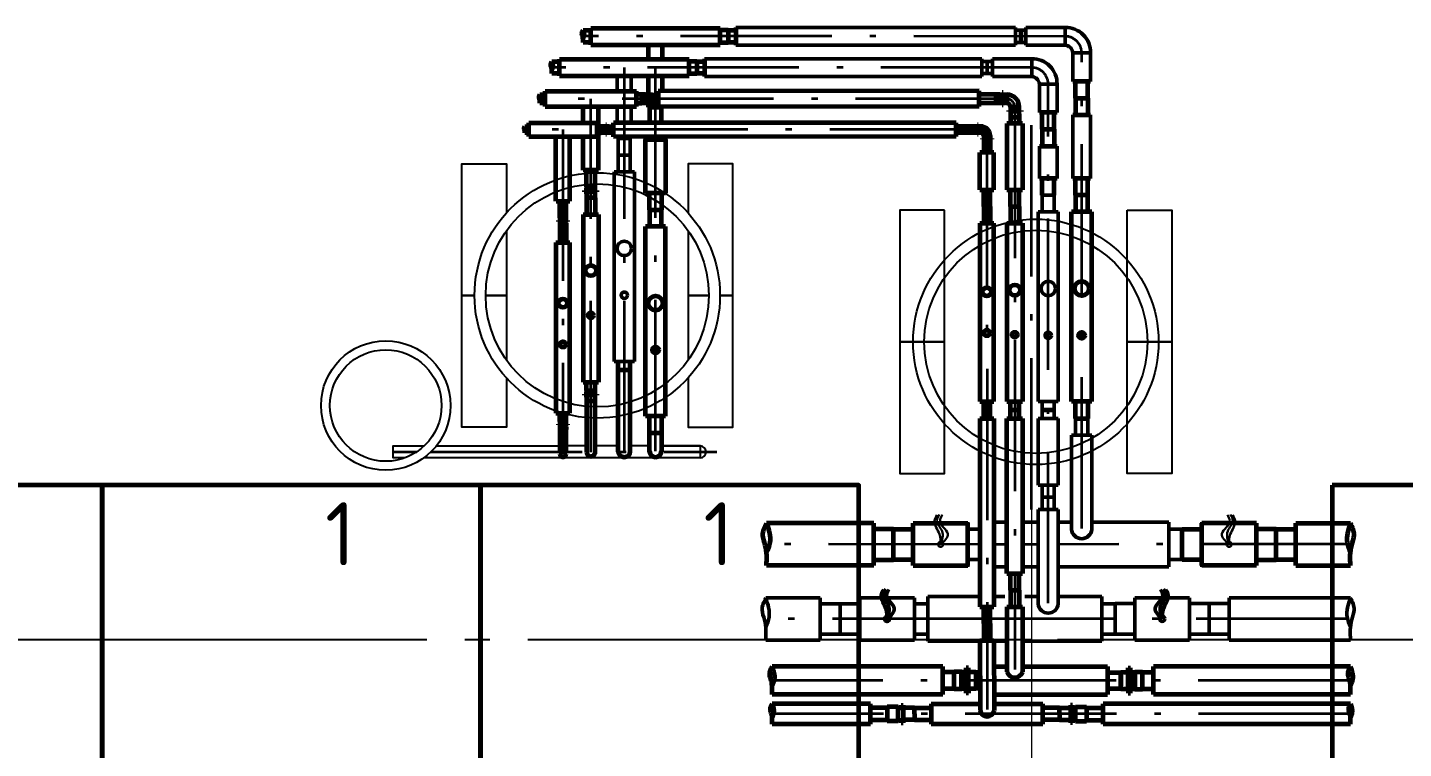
# Model space of a CAD drawing. Header units: metres. Extents: x 1563 to 4966, y -517 to 1463.
# Drawn here: x 2657 to 2711.5, y -139 to -110.4 of the extents above; entities that cross this region are included whole.
import ezdxf

# ---------------------------------------------------------------- set-up
doc = ezdxf.new("R2010")
doc.units = ezdxf.units.M
doc.linetypes.add('ACAD_ISO10W100', pattern=[18.5, 12, -3, 0.5, -3])
doc.linetypes.add('DASHDOT_axis', pattern=[24, 20, -1.5, 1, -1.5])
doc.layers.add('Основной', color=1, linetype='Continuous', lineweight=60)
doc.styles.add('GOST', font='GOST.shx', dxfattribs={"oblique": 15})
doc.styles.get("Standard").update_dxf_attribs({"font": 'GOST Common.ttf'})
doc.dimstyles.new('М 1 к 200', dxfattribs={"dimtxt": 3.5, "dimasz": 3, "dimexe": 1.25, "dimexo": 0, "dimgap": 1, "dimtad": 1, "dimdec": 0, "dimlfac": 200, "dimzin": 0, "dimdsep": 46, "dimtxsty": 'GOST', "dimblk": 'OBLIQUE', "dimcen": 5, "dimclrd": 256, "dimclre": 256, "dimclrt": 256, "dimazin": 2, "dimtfac": 1, "dimtdec": 0, "dimtmove": 0, "dimatfit": 3, "dimldrblk": 'NONE', "dimfxl": 1.25, "dimtolj": 1, "dimtzin": 0, "dimlwd": 20, "dimlwe": 20, "dimarcsym": 2})

# ---------------------------------------------------------------- blocks, each defined once
blk = doc.blocks.new('*U190')
at = {"layer": 'Основной'}
blk.add_lwpolyline([(-7.4, 0), (17.2, 0), (17.2, 30), (-7.4, 30)], close=True, dxfattribs=at)
at = {"flags": 1}
for tag, p in [('ПОЗИЦИЯ', (25.33, 28.45)), ('НАИМЕНОВАНИЕ', (25.38, 24.91)), ('ОБОЗНАЧЕНИЕ', (25.38, 21.03)), ('МАСССА_ЕД.,КГ.', (25.59, 17.11)), ('ПРИМЕЧАНИЕ', (25.77, 13.13))]:
    blk.add_attdef(tag, p, '', height=2.5, dxfattribs=at)
blk = doc.blocks.new('_Oblique')
at = {"color": 0, "linetype": 'ByBlock', "lineweight": -2}
blk.add_line((-0.5, -0.5), (0.5, 0.5), dxfattribs=at)
blk = doc.blocks.new('*D269')
at = {"lineweight": 20, "transparency": 16777216}
for p, q in [((2696.795, -129.492), (2696.795, -178.904)), ((2777.919, -129.661), (2777.919, -178.904)), ((2777.919, -177.654), (2696.795, -177.654))]:
    blk.add_line(p, q, dxfattribs=at)
at = {"layer": 'Defpoints', "color": 0, "lineweight": 50, "transparency": 16777216}
for p in [(2696.795, -129.492), (2777.919, -129.661), (2696.795, -177.654)]:
    blk.add_point(p, dxfattribs=at)
at = {"lineweight": 20, "transparency": 16777216, "xscale": 3, "yscale": 3, "zscale": 3, "rotation": 180}
blk.add_blockref('_Oblique', (2696.795, -177.654), dxfattribs=at)
at = {"lineweight": 20, "transparency": 16777216, "xscale": 3, "yscale": 3, "zscale": 3}
blk.add_blockref('_Oblique', (2777.919, -177.654), dxfattribs=at)
at = {"lineweight": 50, "transparency": 16777216, "insert": (2737.357, -175.404), "char_height": 2.5, "attachment_point": 5, "bg_fill": 3, "box_fill_scale": 1.1, "bg_fill_color": 256, "bg_fill_true_color": 13158600, "bg_fill_transparency": 0}
blk.add_mtext('\\A1;18600', dxfattribs=at)
blk = doc.blocks.new('_None')
blk = doc.blocks.new('*D270')
at = {"lineweight": 20, "transparency": 16777216}
for p, q in [((2696.795, -129.492), (2696.795, -178.904)), ((2627.322, -134.661), (2627.322, -178.904)), ((2696.795, -177.654), (2627.322, -177.654))]:
    blk.add_line(p, q, dxfattribs=at)
at = {"layer": 'Defpoints', "color": 0, "lineweight": 50, "transparency": 16777216}
for p in [(2696.795, -129.492), (2627.322, -134.661), (2627.322, -177.654)]:
    blk.add_point(p, dxfattribs=at)
at = {"lineweight": 20, "transparency": 16777216, "xscale": 3, "yscale": 3, "zscale": 3, "rotation": 180}
blk.add_blockref('_Oblique', (2627.322, -177.654), dxfattribs=at)
at = {"lineweight": 20, "transparency": 16777216, "xscale": 3, "yscale": 3, "zscale": 3}
blk.add_blockref('_Oblique', (2696.795, -177.654), dxfattribs=at)
at = {"lineweight": 50, "transparency": 16777216, "insert": (2662.058, -175.404), "char_height": 2.5, "attachment_point": 5, "bg_fill": 3, "box_fill_scale": 1.1, "bg_fill_color": 256, "bg_fill_true_color": 13158600, "bg_fill_transparency": 0}
blk.add_mtext('\\A1;13900', dxfattribs=at)

msp = doc.modelspace()

# ---------------------------------------------------------------- linework, layer by layer
at = {"color": 3, "linetype": 'ACAD_ISO10W100', "lineweight": 35, "ltscale": 0.5}
for p, q in [((2698.1278, -110.7239), (2678.9948, -110.7194)), ((2698.7841, -130.2458), (2698.7841, -111.3797)), ((2696.824, -111.9627), (2677.7561, -111.9575)), ((2697.4577, -133.2006), (2697.4577, -112.6185)), ((2695.0273, -114.6604), (2695.0346, -137.4145)), ((2671.4784, -127.2056), (2672.4175, -127.2056)), ((2672.978, -127.2056), (2684.3181, -127.2056)), ((2694.7488, -130.8725), (2686.4097, -130.8586)), ((2695.7332, -130.8725), (2695.3018, -130.8725)), ((2697.0596, -130.8725), (2696.5295, -130.8725)), ((2709.5026, -130.8569), (2697.8558, -130.8725)), ((2694.8993, -133.8274), (2686.3757, -133.8273)), ((2709.324, -133.8277), (2695.1514, -133.8274)), ((2709.4026, -136.2696), (2686.4725, -136.2696)), ((2709.4204, -137.5968), (2686.4872, -137.5968))]:
    msp.add_line(p, q, dxfattribs=at)
at = {"lineweight": 60}
for p, q in [((2679.0122, -110.4848), (2679.321, -110.4848)), ((2679.321, -110.3929), (2684.4543, -110.3929)), ((2684.4543, -111.0548), (2684.4543, -110.3929)), ((2684.7632, -110.4848), (2684.4543, -110.4848)), ((2684.7632, -110.4848), (2685.0721, -110.4848)), ((2679.321, -110.9628), (2679.0122, -110.9628)), ((2679.321, -111.0548), (2684.4543, -111.0548)), ((2684.4543, -110.9628), (2684.7632, -110.9628)), ((2685.0721, -110.9628), (2684.7632, -110.9628)), ((2677.7735, -111.7229), (2678.0823, -111.7229)), ((2678.0823, -111.631), (2683.2156, -111.631)), ((2683.2156, -112.2928), (2683.2156, -111.631)), ((2683.5245, -111.7229), (2683.2156, -111.7229)), ((2683.5245, -111.7229), (2683.8334, -111.7229)), ((2678.0823, -112.2009), (2677.7735, -112.2009)), ((2678.0823, -112.2928), (2683.2156, -112.2928)), ((2683.2156, -112.2009), (2683.5245, -112.2009)), ((2683.8334, -112.2009), (2683.5245, -112.2009)), ((2699.1341, -112.5085), (2698.4341, -112.5085)), ((2698.5452, -113.1721), (2698.5452, -112.5085)), ((2699.023, -113.1721), (2699.023, -112.5085)), ((2698.5452, -113.1721), (2698.5452, -113.8357)), ((2699.023, -113.1721), (2699.023, -113.8357)), ((2681.6112, -113.5316), (2682.1642, -113.5316)), ((2681.6488, -113.5316), (2681.6488, -114.1482)), ((2682.1266, -114.1482), (2682.1266, -113.5316)), ((2697.8077, -113.7473), (2697.1077, -113.7473)), ((2697.2188, -114.4108), (2697.2188, -113.7473)), ((2697.6966, -114.4108), (2697.6966, -113.7473)), ((2697.2188, -114.4108), (2697.2188, -115.0744)), ((2697.6966, -114.4108), (2697.6966, -115.0744)), ((2681.6488, -114.8117), (2681.6488, -114.7011)), ((2682.1266, -114.7011), (2682.1266, -114.8117)), ((2697.8077, -116.3622), (2697.1077, -116.3622)), ((2697.2188, -117.0258), (2697.2188, -116.3622)), ((2697.6966, -117.0258), (2697.6966, -116.3622)), ((2699.1341, -116.3622), (2698.4341, -116.3622)), ((2698.5452, -117.0258), (2698.5452, -116.3622)), ((2699.023, -117.0258), (2699.023, -116.3622)), ((2682.2858, -116.9412), (2681.4895, -116.9412)), ((2681.6488, -117.6048), (2681.6488, -116.9412)), ((2682.1266, -116.9412), (2682.1266, -117.6048)), ((2699.023, -117.0258), (2698.5452, -117.0258)), ((2698.5452, -117.0258), (2698.5452, -117.6894)), ((2699.023, -117.6894), (2699.023, -117.0258)), ((2681.6488, -117.6048), (2681.6488, -118.2683)), ((2681.6488, -117.6048), (2682.1266, -117.6048)), ((2681.6488, -117.6048), (2682.1266, -117.6048)), ((2682.1266, -118.2683), (2682.1266, -117.6048)), ((2699.1822, -117.6894), (2698.3859, -117.6894)), ((2698.3859, -125.21), (2698.3859, -117.6894)), ((2699.1822, -125.21), (2699.1822, -117.6894)), ((2682.2858, -118.2683), (2681.4895, -118.2683)), ((2681.4895, -125.7889), (2681.4895, -118.2683)), ((2682.2858, -125.7889), (2682.2858, -118.2683)), ((2699.1822, -125.21), (2698.3859, -125.21)), ((2698.5452, -125.8735), (2698.5452, -125.21)), ((2699.023, -125.21), (2699.023, -125.8735)), ((2682.2858, -125.7889), (2681.4895, -125.7889)), ((2681.6488, -127.2134), (2681.6488, -125.7889)), ((2682.1266, -125.7889), (2682.1266, -127.2056)), ((2698.5452, -125.8735), (2699.023, -125.8735)), ((2698.5452, -125.8735), (2699.023, -125.8735)), ((2681.6488, -126.4525), (2682.1266, -126.4525)), ((2681.6488, -126.4525), (2682.1266, -126.4525)), ((2690.5421, -130.0333), (2686.2888, -130.0333)), ((2690.5421, -131.7117), (2690.5421, -130.0333)), ((2691.3253, -130.2664), (2690.5421, -130.2664)), ((2691.3253, -130.2664), (2692.1085, -130.2664)), ((2691.3253, -131.4786), (2691.3253, -130.2664)), ((2691.3253, -131.4786), (2691.3253, -130.2664)), ((2692.1085, -131.7117), (2692.1085, -130.0333)), ((2692.1085, -130.0333), (2694.2717, -130.0333)), ((2694.2717, -131.7117), (2694.2717, -130.0333)), ((2702.7656, -130.2664), (2703.5488, -130.2664)), ((2703.5488, -131.7117), (2703.5488, -130.0333)), ((2705.712, -130.0333), (2703.5488, -130.0333)), ((2705.712, -131.7117), (2705.712, -130.0333)), ((2706.4952, -130.2664), (2705.712, -130.2664)), ((2706.4952, -131.4786), (2706.4952, -130.2664)), ((2706.4952, -130.2664), (2707.2785, -130.2664)), ((2706.4952, -131.4786), (2706.4952, -130.2664)), ((2707.2785, -131.7117), (2707.2785, -130.0333)), ((2707.2785, -130.0333), (2709.4417, -130.0333)), ((2690.5421, -131.4786), (2691.3253, -131.4786)), ((2692.1085, -131.4786), (2691.3253, -131.4786)), ((2703.5488, -131.4786), (2702.7656, -131.4786)), ((2705.712, -131.4786), (2706.4952, -131.4786)), ((2707.2785, -131.4786), (2706.4952, -131.4786)), ((2690.5421, -131.7117), (2686.2888, -131.7117)), ((2692.1085, -131.7117), (2694.2717, -131.7117)), ((2705.712, -131.7117), (2703.5488, -131.7117)), ((2707.2785, -131.7117), (2709.4417, -131.7117))]:
    msp.add_line(p, q, dxfattribs=at)
at = {"lineweight": 50}
for p, q in [((2696.1558, -110.3735), (2685.0721, -110.3735)), ((2696.1558, -111.0736), (2696.1558, -110.3735)), ((2696.1558, -110.4847), (2696.3658, -110.4847)), ((2696.5759, -110.4847), (2696.3658, -110.4847)), ((2696.3658, -110.9625), (2696.3658, -110.4847)), ((2696.3658, -110.9625), (2696.3658, -110.4847)), ((2696.3658, -110.4848), (2696.3658, -110.9626)), ((2696.5759, -111.0736), (2696.5759, -110.3735)), ((2696.5759, -110.3735), (2698.1515, -110.3735)), ((2698.1289, -110.3738), (2698.1289, -111.0738)), ((2696.1558, -111.0736), (2685.0721, -111.0736)), ((2696.1558, -110.9625), (2696.3658, -110.9625)), ((2696.5759, -110.9625), (2696.3658, -110.9625)), ((2696.5759, -111.0736), (2698.1515, -111.0736)), ((2694.8294, -111.6116), (2683.8334, -111.6116)), ((2694.8294, -112.3123), (2694.8294, -111.6123)), ((2694.8294, -111.7234), (2695.0395, -111.7234)), ((2695.2495, -111.7234), (2695.0395, -111.7234)), ((2695.0395, -112.2012), (2695.0395, -111.7234)), ((2695.0395, -112.2012), (2695.0395, -111.7234)), ((2695.0395, -111.7236), (2695.0395, -112.2014)), ((2695.2495, -112.3123), (2695.2495, -111.6123)), ((2695.2495, -111.6123), (2696.8251, -111.6123)), ((2696.8025, -111.6126), (2696.8025, -112.3126)), ((2698.4341, -111.38), (2699.1341, -111.38)), ((2698.4341, -112.5085), (2698.4341, -111.38)), ((2699.1341, -112.5085), (2699.1341, -111.38)), ((2694.8294, -112.3117), (2683.8334, -112.3117)), ((2694.8294, -112.2012), (2695.0395, -112.2012)), ((2695.2495, -112.2012), (2695.0395, -112.2012)), ((2695.2495, -112.3123), (2696.8251, -112.3123)), ((2697.1077, -112.6188), (2697.8077, -112.6188)), ((2697.1077, -113.7473), (2697.1077, -112.6188)), ((2697.8077, -113.7473), (2697.8077, -112.6188)), ((2698.4341, -116.3622), (2698.4341, -113.8357)), ((2699.1341, -116.3622), (2699.1341, -113.8357)), ((2697.1077, -116.3622), (2697.1077, -115.0744)), ((2697.8077, -116.3622), (2697.8077, -115.0744)), ((2682.1266, -117.6048), (2681.6488, -117.6048)), ((2698.5452, -125.8735), (2698.5452, -126.5371)), ((2699.023, -125.8735), (2698.5452, -125.8735)), ((2699.023, -125.8735), (2699.023, -126.5371)), ((2682.1266, -126.4525), (2681.6488, -126.4525)), ((2698.3859, -126.5371), (2699.1822, -126.5371)), ((2698.3859, -126.5371), (2698.3859, -130.2759)), ((2698.5452, -126.5371), (2699.023, -126.5371)), ((2699.1822, -126.5371), (2699.1822, -130.2759)), ((2694.2717, -129.9877), (2694.2717, -131.7573)), ((2694.2717, -130.2687), (2694.7488, -130.2687)), ((2695.3335, -129.9877), (2695.7332, -129.9877)), ((2696.5295, -129.9877), (2697.0596, -129.9877)), ((2697.8558, -129.9877), (2698.3859, -129.9877)), ((2699.1822, -129.9877), (2702.2347, -129.9877)), ((2702.2347, -129.9877), (2702.2347, -131.7573)), ((2702.2347, -130.2687), (2702.7656, -130.2687)), ((2703.5488, -129.9877), (2703.5488, -131.7573)), ((2694.2717, -131.4764), (2694.7488, -131.4764)), ((2702.2347, -131.4764), (2702.7656, -131.4764)), ((2695.3335, -131.7573), (2695.7332, -131.7573)), ((2696.5295, -131.7573), (2697.0596, -131.7573)), ((2697.8558, -131.7573), (2702.2347, -131.7573))]:
    msp.add_line(p, q, dxfattribs=at)
at = {"color": 4, "lineweight": 60}
for p, q in [((2677.5173, -112.8915), (2681.1279, -112.8915)), ((2681.1279, -113.5108), (2681.1279, -112.8915)), ((2694.725, -112.8907), (2681.9904, -112.8955)), ((2694.725, -113.5101), (2694.725, -112.8907)), ((2677.3, -113.0331), (2677.5173, -113.0331)), ((2677.5173, -113.3693), (2677.3, -113.3693)), ((2681.3452, -113.0331), (2681.1279, -113.0331)), ((2681.1279, -113.3693), (2681.3452, -113.3693)), ((2681.3452, -113.3693), (2681.3452, -113.0315)), ((2681.4905, -113.0315), (2681.3452, -113.0315)), ((2681.4905, -113.3693), (2681.3452, -113.3693)), ((2681.5222, -113.0371), (2681.4905, -113.0315)), ((2681.4905, -113.3693), (2681.4905, -113.0315)), ((2681.5222, -113.3637), (2681.4905, -113.3693)), ((2681.5828, -113.0371), (2681.5222, -113.0371)), ((2681.5828, -113.3637), (2681.5222, -113.3637)), ((2681.6275, -112.949), (2681.5828, -112.949)), ((2681.5828, -113.4518), (2681.5828, -112.949)), ((2681.6275, -113.4518), (2681.5828, -113.4518)), ((2681.6275, -113.0371), (2681.6275, -112.949)), ((2681.7732, -113.0371), (2681.6275, -113.0371)), ((2681.6275, -113.3637), (2681.6275, -113.0371)), ((2681.7732, -113.3637), (2681.6275, -113.3637)), ((2681.6275, -113.3637), (2681.6275, -113.4518)), ((2681.7732, -113.0371), (2681.9904, -113.0371)), ((2681.7732, -113.0412), (2681.7732, -113.3596)), ((2681.7732, -113.0412), (2681.7732, -113.3596)), ((2681.9904, -113.3733), (2681.7732, -113.3733)), ((2695.3886, -113.0323), (2694.725, -113.0323)), ((2695.3886, -113.3685), (2694.725, -113.3685)), ((2695.3886, -113.3701), (2695.3886, -113.0323)), ((2695.5339, -113.0323), (2695.3886, -113.0323)), ((2695.5339, -113.3701), (2695.3886, -113.3701)), ((2695.5656, -113.0379), (2695.5339, -113.0323)), ((2695.5339, -113.3701), (2695.5339, -113.0323)), ((2695.5656, -113.3645), (2695.5339, -113.3701)), ((2695.6262, -113.0379), (2695.5656, -113.0379)), ((2695.6262, -113.3645), (2695.5656, -113.3645)), ((2695.6709, -112.9497), (2695.6262, -112.9497)), ((2695.6262, -113.4526), (2695.6262, -112.9497)), ((2695.6709, -113.4526), (2695.6262, -113.4526)), ((2695.6709, -113.0379), (2695.6709, -112.9497)), ((2695.8166, -113.0379), (2695.6709, -113.0379)), ((2695.6709, -113.3645), (2695.6709, -113.0379)), ((2695.8166, -113.3645), (2695.6709, -113.3645)), ((2695.6709, -113.3645), (2695.6709, -113.4526)), ((2695.8166, -113.3693), (2695.8166, -113.0331)), ((2695.8166, -113.3693), (2695.8166, -113.0331)), ((2695.8166, -113.0419), (2695.8166, -113.3604)), ((2695.8166, -113.0419), (2695.8166, -113.3604)), ((2677.5173, -113.5108), (2681.1279, -113.5108)), ((2694.725, -113.5101), (2681.9904, -113.5149)), ((2695.968, -113.6619), (2695.8799, -113.6619)), ((2695.8799, -113.6619), (2695.8799, -113.7066)), ((2696.3827, -113.7066), (2695.8799, -113.7066)), ((2695.968, -113.7672), (2695.9624, -113.7989)), ((2695.9624, -113.7989), (2695.9624, -113.9442)), ((2695.9624, -113.9442), (2695.9632, -114.1799)), ((2696.3002, -113.9442), (2695.9624, -113.9442)), ((2696.2994, -113.5162), (2695.9632, -113.5162)), ((2696.2994, -113.5162), (2695.9632, -113.5162)), ((2695.968, -113.5162), (2695.968, -113.6619)), ((2696.2946, -113.6619), (2695.968, -113.6619)), ((2695.968, -113.7066), (2695.968, -113.7672)), ((2695.9721, -113.5162), (2696.2905, -113.5162)), ((2695.9721, -113.5162), (2696.2905, -113.5162)), ((2696.2946, -113.5162), (2696.2946, -113.6619)), ((2696.2946, -113.6619), (2696.3827, -113.6619)), ((2696.2946, -113.7066), (2696.2946, -113.7672)), ((2696.2946, -113.7672), (2696.3002, -113.7989)), ((2696.3002, -113.9442), (2696.2994, -114.1799)), ((2696.3002, -113.7989), (2696.3002, -113.9442)), ((2696.3827, -113.6619), (2696.3827, -113.7066)), ((2696.441, -114.1799), (2695.8216, -114.1799)), ((2679.6323, -116.0325), (2679.0129, -116.0325)), ((2679.1545, -116.696), (2679.1545, -116.0325)), ((2679.4907, -116.0325), (2679.1545, -116.0325)), ((2679.4907, -116.696), (2679.4907, -116.0325)), ((2679.1504, -116.696), (2679.1504, -116.8417)), ((2679.1545, -116.696), (2679.4907, -116.696)), ((2679.1545, -116.696), (2679.4907, -116.696)), ((2679.4907, -116.696), (2679.1545, -116.696)), ((2679.4907, -116.696), (2679.1545, -116.696)), ((2679.1545, -116.696), (2679.473, -116.696)), ((2679.477, -116.696), (2679.477, -116.8417)), ((2679.1504, -116.8417), (2679.0623, -116.8417)), ((2679.0623, -116.8417), (2679.0623, -116.8865)), ((2679.5652, -116.8865), (2679.0623, -116.8865)), ((2679.1504, -116.9471), (2679.1448, -116.9787)), ((2679.1448, -116.9787), (2679.1448, -117.124)), ((2679.4826, -117.124), (2679.1448, -117.124)), ((2679.477, -116.8417), (2679.1504, -116.8417)), ((2679.1504, -116.8865), (2679.1504, -116.9471)), ((2679.1545, -117.124), (2679.1545, -117.7876)), ((2679.477, -116.8417), (2679.5652, -116.8417)), ((2679.477, -116.8865), (2679.477, -116.9471)), ((2679.477, -116.9471), (2679.4826, -116.9787)), ((2679.4826, -116.9787), (2679.4826, -117.124)), ((2679.4907, -117.124), (2679.4907, -117.7876)), ((2679.5652, -116.8417), (2679.5652, -116.8865)), ((2695.8216, -116.8046), (2696.441, -116.8046)), ((2695.9632, -117.4682), (2695.9632, -116.8046)), ((2696.2994, -117.4682), (2696.2994, -116.8046)), ((2679.0129, -117.7876), (2679.6323, -117.7876)), ((2679.0129, -117.7876), (2679.0129, -124.4378)), ((2679.1545, -117.7876), (2679.4907, -117.7876)), ((2679.6323, -117.7876), (2679.6323, -124.4378)), ((2695.9632, -117.4682), (2696.2994, -117.4682)), ((2695.9632, -117.4682), (2696.2994, -117.4682)), ((2695.9632, -117.4682), (2695.9632, -118.1318)), ((2696.2994, -117.4682), (2696.2994, -118.1318)), ((2695.8216, -118.1318), (2696.441, -118.1318)), ((2695.8216, -118.1318), (2695.8216, -125.21)), ((2695.9632, -118.1318), (2696.2994, -118.1318)), ((2696.441, -118.1318), (2696.441, -125.21)), ((2679.0129, -124.4378), (2679.6323, -124.4378)), ((2679.1504, -124.9153), (2679.0623, -124.9153)), ((2679.0623, -124.9153), (2679.0623, -124.96)), ((2679.1504, -124.7696), (2679.1504, -124.9153)), ((2679.477, -124.9153), (2679.1504, -124.9153)), ((2679.1545, -124.4378), (2679.4907, -124.4378)), ((2679.1545, -124.7696), (2679.473, -124.7696)), ((2679.477, -124.7696), (2679.477, -124.9153)), ((2679.477, -124.9153), (2679.5652, -124.9153)), ((2679.5652, -124.9153), (2679.5652, -124.96)), ((2679.5652, -124.96), (2679.0623, -124.96)), ((2679.1504, -125.0206), (2679.1448, -125.0523)), ((2679.1448, -125.0523), (2679.1448, -125.1976)), ((2679.4826, -125.1976), (2679.1448, -125.1976)), ((2679.1504, -124.96), (2679.1504, -125.0206)), ((2679.477, -124.96), (2679.477, -125.0206)), ((2679.477, -125.0206), (2679.4826, -125.0523)), ((2679.4826, -125.0523), (2679.4826, -125.1976)), ((2695.8216, -125.21), (2696.441, -125.21)), ((2695.9632, -125.8735), (2695.9632, -125.21)), ((2695.9632, -125.21), (2696.2994, -125.21)), ((2696.2994, -125.8735), (2696.2994, -125.21)), ((2695.8216, -125.8735), (2696.441, -125.8735)), ((2695.8216, -132.0226), (2696.441, -132.0226)), ((2695.9632, -132.6862), (2695.9632, -132.0226)), ((2695.9632, -132.0226), (2696.2994, -132.0226)), ((2696.2994, -132.6862), (2696.2994, -132.0226)), ((2695.9632, -132.6862), (2696.2994, -132.6862)), ((2695.9632, -132.6862), (2695.9632, -133.3498)), ((2695.9632, -132.6862), (2696.2994, -132.6862)), ((2696.2994, -132.6862), (2696.2994, -133.3498)), ((2695.8216, -133.3498), (2696.441, -133.3498)), ((2695.8216, -133.3498), (2695.8216, -135.925)), ((2695.9632, -133.3498), (2696.2994, -133.3498)), ((2696.441, -133.3498), (2696.441, -135.925)), ((2693.2788, -135.7166), (2686.5085, -135.7166)), ((2693.2788, -136.8225), (2693.2788, -135.7166)), ((2694.2908, -135.7667), (2694.2013, -135.7667)), ((2694.2013, -136.7725), (2694.2013, -135.7667)), ((2694.2908, -135.943), (2694.2908, -135.7667)), ((2695.3053, -135.7166), (2695.8216, -135.7166)), ((2696.441, -135.7166), (2699.8024, -135.7166)), ((2699.8024, -135.7166), (2699.8024, -136.8225)), ((2700.6246, -135.943), (2700.6246, -135.7667)), ((2700.6246, -135.7667), (2700.7141, -135.7667)), ((2700.7141, -136.7725), (2700.7141, -135.7667)), ((2709.4417, -135.7166), (2701.6366, -135.7167)), ((2701.6366, -136.8226), (2701.6366, -135.7167)), ((2693.7262, -135.943), (2693.2788, -135.943)), ((2693.7262, -136.6074), (2693.7262, -135.9318)), ((2694.0168, -135.9318), (2693.7262, -135.9318)), ((2694.0801, -135.943), (2694.0168, -135.9318)), ((2694.0168, -136.6074), (2694.0168, -135.9318)), ((2694.2013, -135.943), (2694.0801, -135.943)), ((2694.5822, -135.943), (2694.2908, -135.943)), ((2694.2908, -136.5962), (2694.2908, -135.943)), ((2694.5822, -135.9511), (2694.5822, -136.5881)), ((2694.7531, -135.9511), (2694.5822, -135.9511)), ((2694.5822, -135.9511), (2694.5822, -136.5881)), ((2699.8024, -135.9511), (2700.3332, -135.9511)), ((2700.3332, -136.5962), (2700.3332, -135.943)), ((2700.3332, -136.5962), (2700.3332, -135.943)), ((2700.3332, -135.943), (2700.6246, -135.943)), ((2700.3332, -136.0549), (2700.3332, -136.4843)), ((2700.3332, -136.0549), (2700.3332, -136.4843)), ((2700.6246, -136.5962), (2700.6246, -135.943)), ((2700.7141, -135.943), (2700.8353, -135.943)), ((2700.8353, -135.943), (2700.8986, -135.9318)), ((2700.8986, -136.6074), (2700.8986, -135.9318)), ((2700.8986, -135.9318), (2701.1892, -135.9318)), ((2701.1892, -136.6074), (2701.1892, -135.9318)), ((2701.1892, -135.943), (2701.6366, -135.943)), ((2693.2788, -136.8225), (2686.5085, -136.8225)), ((2693.7262, -136.5962), (2693.2788, -136.5962)), ((2694.0168, -136.6074), (2693.7262, -136.6074)), ((2694.0801, -136.5962), (2694.0168, -136.6074)), ((2694.2013, -136.5962), (2694.0801, -136.5962)), ((2694.2908, -136.7725), (2694.2013, -136.7725)), ((2694.5822, -136.5962), (2694.2908, -136.5962)), ((2694.2908, -136.5962), (2694.2908, -136.7725)), ((2694.7552, -136.5881), (2694.5897, -136.5881)), ((2695.3089, -136.8225), (2699.8024, -136.8225)), ((2699.8024, -136.5881), (2700.3332, -136.5881)), ((2700.3332, -136.5962), (2700.6246, -136.5962)), ((2700.6246, -136.5962), (2700.6246, -136.7725)), ((2700.6246, -136.7725), (2700.7141, -136.7725)), ((2700.7141, -136.5962), (2700.8353, -136.5962)), ((2700.8353, -136.5962), (2700.8986, -136.6074)), ((2700.8986, -136.6074), (2701.1892, -136.6074)), ((2701.1892, -136.5962), (2701.6366, -136.5962)), ((2709.4417, -136.8225), (2701.6366, -136.8226))]:
    msp.add_line(p, q, dxfattribs=at)
at = {"color": 2, "lineweight": 60}
for p, q in [((2676.6997, -114.2986), (2676.8626, -114.2986)), ((2676.8626, -114.5508), (2676.6997, -114.5508)), ((2676.8626, -114.1482), (2679.5706, -114.1482)), ((2679.5706, -114.7011), (2679.5706, -114.1482)), ((2679.7336, -114.2986), (2679.5706, -114.2986)), ((2679.5706, -114.5508), (2679.7336, -114.5508)), ((2679.7336, -114.5508), (2679.7336, -114.2986)), ((2679.842, -114.2986), (2679.7336, -114.2986)), ((2679.842, -114.5508), (2679.7336, -114.5508)), ((2679.8657, -114.3028), (2679.842, -114.2986)), ((2679.842, -114.5508), (2679.842, -114.2986)), ((2679.8657, -114.5466), (2679.842, -114.5508)), ((2679.9109, -114.3028), (2679.8657, -114.3028)), ((2679.9109, -114.5466), (2679.8657, -114.5466)), ((2679.9443, -114.237), (2679.9109, -114.237)), ((2679.9109, -114.6124), (2679.9109, -114.237)), ((2679.9443, -114.3028), (2679.9443, -114.237)), ((2680.0531, -114.3028), (2679.9443, -114.3028)), ((2679.9443, -114.5466), (2679.9443, -114.3028)), ((2680.0531, -114.5466), (2679.9443, -114.5466)), ((2679.9443, -114.5466), (2679.9443, -114.6124)), ((2680.0531, -114.3028), (2680.216, -114.3028)), ((2680.216, -114.555), (2680.0531, -114.555)), ((2693.8089, -114.148), (2680.216, -114.1523)), ((2680.216, -114.7053), (2680.216, -114.1523)), ((2693.8089, -114.7009), (2693.8089, -114.148)), ((2694.4725, -114.2984), (2693.8089, -114.2984)), ((2694.4725, -114.5505), (2693.8089, -114.5505)), ((2694.4725, -114.5505), (2694.4725, -114.2984)), ((2694.581, -114.2984), (2694.4725, -114.2984)), ((2694.581, -114.5505), (2694.4725, -114.5505)), ((2694.6046, -114.3025), (2694.581, -114.2984)), ((2694.581, -114.5505), (2694.581, -114.2984)), ((2694.6046, -114.5464), (2694.581, -114.5505)), ((2694.6498, -114.3025), (2694.6046, -114.3025)), ((2694.6498, -114.5464), (2694.6046, -114.5464)), ((2694.6832, -114.2368), (2694.6498, -114.2368)), ((2694.6498, -114.6122), (2694.6498, -114.2368)), ((2694.6832, -114.3025), (2694.6832, -114.2368)), ((2694.792, -114.3025), (2694.6832, -114.3025)), ((2694.6832, -114.5464), (2694.6832, -114.3025)), ((2694.792, -114.5464), (2694.6832, -114.5464)), ((2694.6832, -114.5464), (2694.6832, -114.6122)), ((2694.792, -114.5503), (2694.792, -114.2986)), ((2694.792, -114.5503), (2694.792, -114.2986)), ((2694.792, -114.3056), (2694.792, -114.5433)), ((2694.792, -114.3056), (2694.792, -114.5433)), ((2694.792, -114.5189), (2694.792, -114.33)), ((2676.8626, -114.7011), (2679.5706, -114.7011)), ((2677.9401, -117.256), (2677.9401, -114.7011)), ((2678.4931, -117.256), (2678.4931, -114.7011)), ((2679.9443, -114.6124), (2679.9109, -114.6124)), ((2693.8089, -114.7009), (2680.216, -114.7053)), ((2694.6832, -114.6122), (2694.6498, -114.6122)), ((2694.9061, -114.7691), (2694.8403, -114.7691)), ((2694.8403, -114.7691), (2694.8403, -114.8025)), ((2695.2157, -114.8025), (2694.8403, -114.8025)), ((2694.9019, -114.9798), (2694.9017, -115.324)), ((2694.9061, -114.8477), (2694.9019, -114.8714)), ((2694.9019, -114.8714), (2694.9019, -114.9798)), ((2695.1541, -114.9798), (2694.9019, -114.9798)), ((2695.1539, -114.6603), (2694.9022, -114.6603)), ((2695.1539, -114.6603), (2694.9022, -114.6603)), ((2694.9061, -114.6603), (2694.9061, -114.7691)), ((2695.1499, -114.7691), (2694.9061, -114.7691)), ((2694.9061, -114.8025), (2694.9061, -114.8477)), ((2694.9092, -114.6603), (2695.1469, -114.6603)), ((2694.9092, -114.6603), (2695.1469, -114.6603)), ((2695.1224, -114.6603), (2694.9336, -114.6603)), ((2695.1499, -114.6603), (2695.1499, -114.7691)), ((2695.1499, -114.7691), (2695.2157, -114.7691)), ((2695.1499, -114.8025), (2695.1499, -114.8477)), ((2695.1499, -114.8477), (2695.1541, -114.8714)), ((2695.1539, -114.9922), (2695.1539, -115.324)), ((2695.1541, -114.8714), (2695.1541, -114.9798)), ((2695.2157, -114.7691), (2695.2157, -114.8025)), ((2695.3043, -115.324), (2694.7513, -115.324)), ((2694.7488, -116.8046), (2695.3018, -116.8046)), ((2694.8993, -117.4682), (2694.8993, -116.8046)), ((2695.1514, -117.4682), (2695.1514, -116.8046)), ((2694.8993, -117.4682), (2695.1514, -117.4682)), ((2694.8993, -117.4682), (2694.8993, -118.1318)), ((2695.1514, -117.4682), (2695.1514, -118.1318)), ((2678.0906, -118.0283), (2678.0248, -118.0283)), ((2678.0248, -118.0283), (2678.0248, -118.0617)), ((2678.4002, -118.0617), (2678.0248, -118.0617)), ((2678.0906, -118.107), (2678.0864, -118.1306)), ((2678.0864, -118.1306), (2678.0864, -118.2391)), ((2678.3385, -118.2391), (2678.0864, -118.2391)), ((2678.0906, -117.9196), (2678.3427, -117.9196)), ((2678.3427, -117.9196), (2678.0906, -117.9196)), ((2678.0906, -117.9196), (2678.0906, -118.0283)), ((2678.3344, -118.0283), (2678.0906, -118.0283)), ((2678.0906, -118.0617), (2678.0906, -118.107)), ((2678.0906, -118.2391), (2678.0906, -118.9027)), ((2678.0936, -117.9196), (2678.3313, -117.9196)), ((2678.3344, -117.9196), (2678.3344, -118.0283)), ((2678.3344, -118.0283), (2678.4002, -118.0283)), ((2678.3344, -118.0617), (2678.3344, -118.107)), ((2678.3344, -118.107), (2678.3385, -118.1306)), ((2678.3385, -118.1306), (2678.3385, -118.2391)), ((2678.3427, -118.2391), (2678.3427, -118.9027)), ((2678.4002, -118.0283), (2678.4002, -118.0617)), ((2694.7488, -118.1318), (2695.3018, -118.1318)), ((2694.7488, -118.1318), (2694.7488, -125.21)), ((2695.3018, -125.21), (2695.3018, -118.1318)), ((2677.9401, -118.9027), (2678.4931, -118.9027)), ((2677.9401, -118.9027), (2677.9401, -125.6613)), ((2678.4931, -125.6613), (2678.4931, -118.9027)), ((2694.7488, -125.21), (2695.3018, -125.21)), ((2694.8993, -125.8735), (2694.8993, -125.21)), ((2695.1514, -125.8735), (2695.1514, -125.21)), ((2677.9401, -125.6613), (2678.4931, -125.6613)), ((2678.0906, -125.9931), (2678.0906, -125.6613)), ((2678.0906, -125.9931), (2678.0906, -126.1019)), ((2678.0936, -125.9931), (2678.3313, -125.9931)), ((2678.3344, -125.9931), (2678.3344, -126.1019)), ((2678.3427, -125.9931), (2678.3427, -125.6613)), ((2694.7488, -125.8735), (2695.3018, -125.8735)), ((2678.0906, -126.1019), (2678.0248, -126.1019)), ((2678.0248, -126.1019), (2678.0248, -126.1353)), ((2678.4002, -126.1353), (2678.0248, -126.1353)), ((2678.0906, -126.1805), (2678.0864, -126.2042)), ((2678.0864, -126.2042), (2678.0864, -126.3126)), ((2678.3385, -126.3126), (2678.0864, -126.3126)), ((2678.3344, -126.1019), (2678.0906, -126.1019)), ((2678.0906, -126.1353), (2678.0906, -126.1805)), ((2678.3344, -126.1019), (2678.4002, -126.1019)), ((2678.3344, -126.1353), (2678.3344, -126.1805)), ((2678.3344, -126.1805), (2678.3385, -126.2042)), ((2678.3385, -126.2042), (2678.3385, -126.3126)), ((2678.4002, -126.1019), (2678.4002, -126.1353)), ((2694.7488, -133.3499), (2695.3018, -133.3499)), ((2694.8993, -134.0135), (2694.8993, -133.3499)), ((2695.1514, -134.0135), (2695.1514, -133.3499)), ((2694.8993, -134.0135), (2694.8993, -134.677)), ((2695.1514, -134.0135), (2695.1514, -134.677)), ((2694.7488, -134.677), (2695.3018, -134.677)), ((2694.7488, -134.677), (2694.7581, -137.4564)), ((2695.3018, -134.677), (2695.311, -137.4564)), ((2690.4112, -137.1987), (2686.5085, -137.1987)), ((2690.4112, -137.995), (2690.4112, -137.1987)), ((2691.0748, -137.3535), (2690.4112, -137.3535)), ((2691.5139, -137.3093), (2691.0748, -137.3093)), ((2691.0748, -137.3093), (2691.0748, -137.8844)), ((2691.5139, -137.8844), (2691.5139, -137.3093)), ((2691.5139, -137.3535), (2691.6267, -137.3535)), ((2691.6267, -137.3535), (2691.6267, -137.2429)), ((2691.6267, -137.2429), (2691.7063, -137.2429)), ((2691.7063, -137.2429), (2691.7063, -137.9507)), ((2692.1498, -137.3579), (2691.7063, -137.3579)), ((2692.1498, -137.5968), (2692.1498, -137.3579)), ((2692.1498, -137.3579), (2692.8134, -137.3579)), ((2692.8134, -137.1987), (2692.8134, -137.995)), ((2692.8134, -137.1987), (2694.7572, -137.1987)), ((2695.3102, -137.1987), (2697.2373, -137.1987)), ((2697.2373, -137.995), (2697.2373, -137.1987)), ((2697.9009, -137.3579), (2697.2373, -137.3579)), ((2697.9009, -137.5968), (2697.9009, -137.3579)), ((2697.9009, -137.5968), (2697.9009, -137.3579)), ((2697.9009, -137.3579), (2698.3444, -137.3579)), ((2698.424, -137.2429), (2698.3444, -137.2429)), ((2698.3444, -137.2429), (2698.3444, -137.9507)), ((2698.424, -137.3535), (2698.424, -137.2429)), ((2698.5368, -137.3535), (2698.424, -137.3535)), ((2698.5368, -137.8844), (2698.5368, -137.3093)), ((2698.5368, -137.3093), (2698.9759, -137.3093)), ((2698.9759, -137.3093), (2698.9759, -137.8844)), ((2698.9759, -137.3535), (2699.6394, -137.3535)), ((2709.4417, -137.1987), (2699.6394, -137.1987)), ((2699.6394, -137.995), (2699.6394, -137.1987)), ((2690.4112, -137.995), (2686.5085, -137.995)), ((2691.0748, -137.8401), (2690.4112, -137.8401)), ((2691.5139, -137.8844), (2691.0748, -137.8844)), ((2691.5139, -137.8401), (2691.6267, -137.8401)), ((2691.6267, -137.8401), (2691.6267, -137.9507)), ((2691.6267, -137.9507), (2691.7063, -137.9507)), ((2692.1498, -137.8357), (2691.7063, -137.8357)), ((2692.1498, -137.5968), (2692.1498, -137.8357)), ((2692.1498, -137.8357), (2692.8134, -137.8357)), ((2697.2373, -137.995), (2692.8134, -137.995)), ((2697.9009, -137.8357), (2697.2373, -137.8357)), ((2697.9009, -137.5968), (2697.9009, -137.8357)), ((2697.9009, -137.5968), (2697.9009, -137.8357)), ((2697.9009, -137.8357), (2698.3444, -137.8357)), ((2698.424, -137.9507), (2698.3444, -137.9507)), ((2698.5368, -137.8401), (2698.424, -137.8401)), ((2698.424, -137.8401), (2698.424, -137.9507)), ((2698.5368, -137.8844), (2698.9759, -137.8844)), ((2698.9759, -137.8401), (2699.6394, -137.8401)), ((2709.4417, -137.995), (2699.6394, -137.995))]:
    msp.add_line(p, q, dxfattribs=at)
at = {"color": 5, "lineweight": 50}
for p, q in [((2680.3725, -114.7697), (2680.9255, -114.7697)), ((2680.4101, -114.7697), (2680.4101, -115.4333)), ((2680.8879, -115.4333), (2680.8879, -114.7697)), ((2680.8879, -115.4333), (2680.4101, -115.4333)), ((2680.8879, -115.4333), (2680.4101, -115.4333)), ((2680.4101, -115.4333), (2680.4101, -116.0968)), ((2680.4101, -115.4333), (2680.8879, -115.4333)), ((2680.4101, -115.4333), (2680.8879, -115.4333)), ((2680.8879, -116.0968), (2680.8879, -115.4333)), ((2681.0471, -116.0968), (2680.2508, -116.0968)), ((2680.2508, -123.6174), (2680.2508, -116.0968)), ((2681.0471, -123.6174), (2681.0471, -116.0968)), ((2697.6966, -117.0258), (2697.2188, -117.0258)), ((2697.6966, -117.0258), (2697.2188, -117.0258)), ((2697.2188, -117.0258), (2697.2188, -117.6894)), ((2697.6966, -117.6894), (2697.6966, -117.0258)), ((2697.8558, -117.6894), (2697.0596, -117.6894)), ((2697.0596, -125.21), (2697.0596, -117.6894)), ((2697.8558, -125.21), (2697.8558, -117.6894)), ((2681.0471, -123.6174), (2680.2508, -123.6174)), ((2697.8558, -125.21), (2697.0596, -125.21)), ((2697.2188, -125.8735), (2697.2188, -125.21)), ((2697.6966, -125.21), (2697.6966, -125.8735)), ((2697.0596, -125.8735), (2697.8558, -125.8735)), ((2697.0596, -128.5196), (2697.8558, -128.5196)), ((2697.2188, -128.5196), (2697.2188, -129.4919)), ((2697.6966, -129.4919), (2697.6966, -128.5196)), ((2697.0596, -129.4919), (2697.8558, -129.4919)), ((2697.0596, -129.4919), (2697.0596, -133.2306)), ((2697.2188, -129.4919), (2697.6966, -129.4919)), ((2697.8558, -129.4919), (2697.8558, -133.2306)), ((2688.4202, -132.9925), (2686.257, -132.9925)), ((2688.4202, -134.6708), (2688.4202, -132.9925)), ((2689.9866, -134.6708), (2689.9866, -132.9925)), ((2689.9866, -132.9925), (2692.1498, -132.9925)), ((2692.1498, -134.6708), (2692.1498, -132.9925)), ((2692.6807, -132.9425), (2692.6807, -134.712)), ((2692.6807, -132.9425), (2694.7488, -132.9425)), ((2695.3018, -132.9425), (2695.7332, -132.9425)), ((2696.5295, -132.9425), (2697.0596, -132.9425)), ((2697.8558, -132.9425), (2699.5819, -132.9425)), ((2699.5819, -132.9425), (2699.5819, -134.712)), ((2700.896, -134.6667), (2700.896, -132.9883)), ((2703.0592, -132.9883), (2700.896, -132.9883)), ((2703.0592, -134.6667), (2703.0592, -132.9883)), ((2704.6257, -134.6667), (2704.6257, -132.9883)), ((2704.6257, -132.9883), (2709.4417, -132.9883)), ((2689.2034, -133.2256), (2688.4202, -133.2256)), ((2689.2034, -133.2256), (2689.9866, -133.2256)), ((2689.2034, -134.4377), (2689.2034, -133.2256)), ((2689.2034, -134.4377), (2689.2034, -133.2256)), ((2689.2034, -134.4377), (2689.2034, -133.2256)), ((2689.2034, -134.4377), (2689.2034, -133.2256)), ((2692.1498, -133.2234), (2692.1498, -134.4311)), ((2692.6807, -133.2234), (2692.1498, -133.2234)), ((2692.1498, -133.2234), (2692.1498, -134.4311)), ((2692.1498, -133.2234), (2692.1498, -134.4311)), ((2692.1498, -133.2234), (2692.1498, -134.4311)), ((2699.5819, -133.2234), (2700.1128, -133.2234)), ((2700.1128, -133.2214), (2700.896, -133.2214)), ((2700.1128, -134.4336), (2700.1128, -133.2214)), ((2700.1128, -133.2234), (2700.1128, -134.4311)), ((2700.1128, -133.2234), (2700.1128, -134.4311)), ((2700.1128, -133.2234), (2700.1128, -134.4311)), ((2700.1128, -133.2234), (2700.1128, -134.4311)), ((2700.1128, -133.2234), (2700.1128, -134.4311)), ((2700.1128, -133.2234), (2700.1128, -134.4311)), ((2700.896, -133.2192), (2700.896, -134.427)), ((2700.896, -133.2192), (2700.896, -134.427)), ((2700.896, -133.2192), (2700.896, -134.427)), ((2700.896, -133.2192), (2700.896, -134.427)), ((2703.8425, -133.2214), (2703.0592, -133.2214)), ((2703.8425, -134.4336), (2703.8425, -133.2214)), ((2703.8425, -134.4336), (2703.8425, -133.2214)), ((2703.8425, -134.4336), (2703.8425, -133.2214)), ((2703.8425, -133.2214), (2704.6257, -133.2214)), ((2688.4202, -134.6708), (2686.257, -134.6708)), ((2688.4202, -134.4377), (2689.2034, -134.4377)), ((2689.9866, -134.4377), (2689.2034, -134.4377)), ((2689.9866, -134.6708), (2692.1498, -134.6708)), ((2692.6807, -134.4311), (2692.1498, -134.4311)), ((2692.6807, -134.712), (2694.749, -134.712)), ((2695.3019, -134.712), (2695.8095, -134.712)), ((2696.441, -134.712), (2699.5819, -134.712)), ((2699.5819, -134.4311), (2700.1128, -134.4311)), ((2700.896, -134.4336), (2700.1128, -134.4336)), ((2703.0592, -134.6667), (2700.896, -134.6667)), ((2703.0592, -134.4336), (2703.8425, -134.4336)), ((2704.6257, -134.4336), (2703.8425, -134.4336)), ((2704.6257, -134.6667), (2709.4417, -134.6667))]:
    msp.add_line(p, q, dxfattribs=at)
for p, q in [((2699.023, -117.0258), (2698.5452, -117.0258)), ((2695.3335, -130.2687), (2695.3018, -130.2687)), ((2695.3335, -129.9877), (2695.3335, -131.7573)), ((2695.3335, -131.4764), (2695.3018, -131.4764))]:
    msp.add_line(p, q)
at = {"color": 0, "linetype": 'ByBlock'}
msp.add_line((2683.6505, -126.9667), (2682.1266, -126.9667), dxfattribs=at)
at = {"color": 6, "lineweight": 60, "true_color": 0xff00ff}
msp.add_line((2694.8993, -134.0135), (2695.1514, -134.0135), dxfattribs=at)
msp.add_line((2694.8993, -134.0135), (2695.1514, -134.0135), dxfattribs=at)
at = {"color": 3, "linetype": 'ACAD_ISO10W100', "lineweight": 35, "ltscale": 0.5}
for points in [[(2681.8857, -127.17), (2681.8897, -110.7201)], [(2680.649, -111.9583), (2680.6471, -127.17)], [(2695.8166, -113.2012), (2677.2878, -113.198)], [(2679.3229, -127.2136), (2679.3253, -113.1984)], [(2696.7945, -129.4919), (2696.7945, -113.135)], [(2696.1313, -113.5163), (2696.1313, -135.8278)], [(2694.792, -114.4247), (2676.6906, -114.4224)], [(2678.2166, -114.4225), (2678.2166, -127.2793)]]:
    msp.add_lwpolyline(points, dxfattribs=at)
at = {"lineweight": 60}
for points in [[(2681.6112, -111.631), (2681.6112, -111.0548)], [(2682.1642, -111.631), (2682.1642, -111.0548)], [(2681.6112, -112.949), (2681.6112, -112.2928)], [(2682.1642, -112.8915), (2682.1642, -112.2928)], [(2681.6112, -113.5316), (2681.6112, -113.4518)], [(2682.1642, -113.5316), (2682.1642, -113.5108)]]:
    msp.add_lwpolyline(points, dxfattribs=at)
at = {"color": 5, "lineweight": 50}
for points in [[(2680.3725, -112.8915), (2680.3725, -112.2928)], [(2680.9255, -112.8915), (2680.9255, -112.2928)], [(2680.3725, -114.1482), (2680.3725, -113.5108)], [(2680.9255, -114.1482), (2680.9255, -113.5108)], [(2680.9255, -114.7697), (2680.9255, -114.7011)], [(2697.0596, -125.8735), (2697.0596, -128.5196)], [(2697.8558, -128.5196), (2697.8558, -125.8735)], [(2697.6966, -129.0057), (2697.2188, -129.0057)]]:
    msp.add_lwpolyline(points, dxfattribs=at)
at = {"color": 4, "lineweight": 60}
for points in [[(2677.5173, -113.5108), (2677.5173, -112.8915)], [(2681.9904, -112.8955), (2681.9904, -113.5149)], [(2681.3452, -113.0331), (2681.3452, -113.3693)], [(2695.8166, -113.3693), (2695.8166, -113.0331)], [(2679.0129, -114.1482), (2679.0129, -113.5108)], [(2679.6323, -114.2986), (2679.6323, -113.5108)], [(2696.2994, -113.5162), (2695.9632, -113.5162)], [(2679.6323, -116.0325), (2679.6323, -114.5508)], [(2696.441, -114.1799), (2696.441, -116.8046)], [(2679.0129, -116.0325), (2679.0129, -114.7011)], [(2695.8216, -132.0226), (2695.8216, -125.8735)], [(2696.441, -125.8735), (2696.441, -132.0226)]]:
    msp.add_lwpolyline(points, dxfattribs=at)
at = {"color": 2, "lineweight": 60}
for points in [[(2676.8626, -114.7011), (2676.8626, -114.1482)], [(2694.792, -114.5503), (2694.792, -114.2986)], [(2695.8216, -114.1799), (2695.8216, -116.8046)], [(2695.1539, -114.6603), (2694.9022, -114.6603)], [(2694.7488, -116.8046), (2694.7513, -115.324)], [(2695.3018, -116.8046), (2695.3018, -115.324)], [(2677.9447, -117.256), (2678.4931, -117.256)], [(2678.0906, -117.9196), (2678.0906, -117.256)], [(2678.3427, -117.9196), (2678.3427, -117.256)], [(2694.7488, -125.8735), (2694.7488, -133.3499)], [(2695.3018, -125.8735), (2695.3018, -133.3499)]]:
    msp.add_lwpolyline(points, dxfattribs=at)
at = {"color": 2, "lineweight": 50}
msp.add_lwpolyline([(2680.3725, -114.7697), (2680.3725, -114.7011)], dxfattribs=at)
at = {"color": 0, "linetype": 'ByBlock'}
for points in [[(2674.7103, -120.9985), (2674.2039, -120.9985), (2674.2039, -115.7783), (2675.9735, -115.7783), (2675.9735, -117.7276)], [(2684.4428, -120.9985), (2684.9491, -120.9985), (2684.9491, -115.7783), (2683.1796, -115.7783), (2683.1796, -117.7276)], [(2675.9735, -118.4316), (2675.9735, -120.9985), (2675.1527, -120.9985)], [(2683.1796, -118.4316), (2683.1796, -120.9985), (2684.0004, -120.9985)], [(2675.9735, -124.2694), (2675.9735, -126.2187), (2674.2039, -126.2187), (2674.2039, -120.9985), (2674.7103, -120.9985)], [(2675.1527, -120.9985), (2675.9735, -120.9985), (2675.9735, -123.5653)], [(2684.0004, -120.9985), (2683.1796, -120.9985), (2683.1796, -123.5653)], [(2683.1796, -124.2694), (2683.1796, -126.2187), (2684.9491, -126.2187), (2684.9491, -120.9985), (2684.4428, -120.9985)], [(2671.9456, -127.4445), (2671.4784, -127.4445), (2671.4784, -126.9667), (2672.7159, -126.9667)], [(2673.1947, -126.9667), (2678.0906, -126.9667)], [(2679.1545, -126.9667), (2678.3427, -126.9667)], [(2680.4101, -126.9667), (2679.4907, -126.9667)], [(2682.1266, -126.9667), (2683.6505, -126.9667), (2683.6505, -127.4445), (2679.7505, -127.4445)], [(2681.6488, -126.9667), (2680.8879, -126.9667)], [(2679.7505, -127.4445), (2672.6937, -127.4445)]]:
    msp.add_lwpolyline(points, dxfattribs=at)
for points in [[(2693.3407, -117.62), (2691.5712, -117.62), (2691.5712, -122.8401), (2693.3407, -122.8401)], [(2700.5903, -117.62), (2702.3599, -117.62), (2702.3599, -122.8401), (2700.5903, -122.8401)], [(2693.3407, -122.8401), (2691.5712, -122.8401), (2691.5712, -128.0603), (2693.3407, -128.0603)], [(2700.5903, -122.8401), (2702.3599, -122.8401), (2702.3599, -128.0603), (2700.5903, -128.0603)]]:
    msp.add_lwpolyline(points, close=True, dxfattribs=at)
at = {"color": 2, "linetype": 'DASHDOT_axis', "lineweight": 25}
msp.add_lwpolyline([(3161.8218, -149.1612), (2970.3218, -149.1612), (2970.3218, -134.6612), (2940.3218, -134.6612), (2875.3218, -134.6612), (2875.3218, -119.6612), (2855.3218, -119.6612), (2855.3218, -134.6612), (2789.8218, -134.6612), (2696.8218, -134.6612), (2638.8218, -134.6612), (2627.3218, -134.6612), (2627.3218, -124.6612), (2615.8218, -124.6612), (2284.3218, -124.6612)], dxfattribs=at)
at = {"color": 0, "linetype": 'ByBlock'}
for centre, radius in [((2679.5765, -120.9985), 4.8663), ((2679.5765, -120.9985), 4.4239), ((2696.9655, -122.8401), 4.8663), ((2696.9655, -122.8401), 4.4239), ((2671.1896, -125.3658), 2.5658), ((2671.1896, -125.3658), 2.2119)]:
    msp.add_circle(centre, radius, dxfattribs=at)
at = {"color": 5, "lineweight": 50}
for centre, radius in [((2680.649, -119.1323), 0.2861), ((2697.4577, -120.7249), 0.2861), ((2680.649, -120.9904), 0.127), ((2697.4577, -122.5829), 0.127), ((2691.0682, -133.8317), 0.099), ((2701.9776, -133.8275), 0.099)]:
    msp.add_circle(centre, radius, dxfattribs=at)
at = {"color": 4, "lineweight": 60}
for centre, radius in [((2679.3226, -120.0139), 0.2123), ((2696.1313, -120.7861), 0.2123), ((2679.3226, -121.7835), 0.1055), ((2696.1313, -122.5556), 0.1055)]:
    msp.add_circle(centre, radius, dxfattribs=at)
at = {"lineweight": 60}
for centre, radius in [((2698.7841, -120.7249), 0.2861), ((2681.8877, -121.3038), 0.2861), ((2698.7841, -122.5829), 0.127), ((2681.8877, -123.1618), 0.127)]:
    msp.add_circle(centre, radius, dxfattribs=at)
at = {"color": 2, "lineweight": 60}
for centre, radius in [((2695.0253, -120.8524), 0.1713), ((2678.2166, -121.3038), 0.1713), ((2695.0253, -122.4893), 0.1158), ((2678.2166, -122.9407), 0.1158)]:
    msp.add_circle(centre, radius, dxfattribs=at)
at = {"lineweight": 30}
for centre in [(2693.1901, -130.8725), (2704.6304, -130.8725)]:
    msp.add_circle(centre, 0.099, dxfattribs=at)
at = {"color": 3, "linetype": 'ACAD_ISO10W100', "lineweight": 35, "ltscale": 0.5}
for centre, radius, start, end in [((2698.1283, -111.3797), 0.6558, 359.9812, 90.0464), ((2696.8019, -112.6185), 0.6558, 359.9812, 90.0464), ((2695.8019, -113.5305), 0.3297, 2.47171, 87.44008), ((2694.781, -114.6711), 0.2466, 2.47418, 87.43752)]:
    msp.add_arc(centre, radius, start, end, dxfattribs=at)
at = {"lineweight": 50}
for centre, radius, start, end in [((2698.1514, -111.3565), 0.983, 358.62986, 91.31538), ((2698.0982, -111.4096), 0.3372, 5.03734, 84.78251), ((2696.825, -112.5953), 0.983, 358.62986, 91.31538), ((2696.7718, -112.6484), 0.3372, 5.03734, 84.78251), ((2698.7841, -130.2458), 0.3993, 184.31559, 355.68441)]:
    msp.add_arc(centre, radius, start, end, dxfattribs=at)
at = {"color": 4, "lineweight": 60}
for centre, radius, start, end in [((2695.8275, -113.505), 0.4721, 358.62986, 91.31538), ((2695.8019, -113.5305), 0.1619, 5.03734, 84.78251), ((2679.3229, -127.2136), 0.1686, 177.30717, 2.69283), ((2696.1313, -135.8278), 0.3246, 197.42438, 342.57562)]:
    msp.add_arc(centre, radius, start, end, dxfattribs=at)
at = {"color": 2, "lineweight": 60}
for centre, radius, start, end in [((2694.8001, -114.652), 0.3535, 358.62986, 91.31538), ((2694.781, -114.6711), 0.1213, 5.03734, 84.78251), ((2678.2166, -127.2791), 0.1261, 180.0881, 359.9119), ((2695.0346, -137.4145), 0.2797, 188.62108, 351.37892)]:
    msp.add_arc(centre, radius, start, end, dxfattribs=at)
at = {"color": 0, "linetype": 'ByBlock'}
msp.add_arc((2683.6505, -127.2056), 0.2389, 270, 90, dxfattribs=at)
at = {"lineweight": 60}
msp.add_arc((2680.6471, -127.17), 0.2396, 184.47408, 355.52592, dxfattribs=at)
at = {"color": 5, "lineweight": 60}
msp.add_arc((2681.8857, -127.17), 0.2396, 184.47408, 355.52592, dxfattribs=at)
at = {"color": 5, "lineweight": 50}
msp.add_arc((2697.4577, -133.2006), 0.3993, 184.31559, 355.68441, dxfattribs=at)
at = {"lineweight": 60}
for points in [[(2679.0122, -110.9628), (2678.9983, -110.7317), (2678.9707, -110.6194), (2679.0122, -110.4848)], [(2679.0122, -110.4848), (2679.0497, -110.7042), (2679.012, -110.8148)], [(2677.7735, -112.2009), (2677.7597, -111.9697), (2677.732, -111.8575), (2677.7735, -111.7229)], [(2677.7735, -111.7229), (2677.811, -111.9422), (2677.7734, -112.0529)], [(2686.2888, -131.7117), (2686.2402, -130.9), (2686.1432, -130.5059), (2686.2888, -130.0333)], [(2686.2888, -130.0333), (2686.4205, -130.8034), (2686.2884, -131.1919)], [(2709.4417, -130.0333), (2709.3099, -130.8034), (2709.4421, -131.1919)], [(2709.4417, -131.7117), (2709.4902, -130.9), (2709.5873, -130.5059), (2709.4417, -130.0333)]]:
    msp.add_spline(points, degree=3, dxfattribs=at)
at = {"color": 4, "lineweight": 60}
for points in [[(2677.3, -113.3693), (2677.2903, -113.2067), (2677.2709, -113.1277), (2677.3, -113.0331)], [(2677.3, -113.0331), (2677.3264, -113.1873), (2677.2999, -113.2652)], [(2686.5085, -136.8225), (2686.4767, -136.2845), (2686.4131, -136.0262), (2686.5085, -135.7166)], [(2686.5085, -135.7166), (2686.5949, -136.2213), (2686.5083, -136.4759)], [(2709.4417, -136.8225), (2709.4099, -136.2845), (2709.3463, -136.0262), (2709.4417, -135.7166)], [(2709.4417, -135.7166), (2709.528, -136.2213), (2709.4414, -136.4759)]]:
    msp.add_spline(points, degree=3, dxfattribs=at)
at = {"color": 2, "lineweight": 60}
for points in [[(2676.6997, -114.5508), (2676.6924, -114.4288), (2676.6778, -114.3696), (2676.6997, -114.2986)], [(2676.6997, -114.2986), (2676.7195, -114.4143), (2676.6996, -114.4727)], [(2686.5085, -137.995), (2686.4864, -137.5939), (2686.4421, -137.4141), (2686.5085, -137.1987)], [(2686.5085, -137.1987), (2686.5686, -137.5498), (2686.5083, -137.727)], [(2709.4417, -137.995), (2709.4196, -137.5939), (2709.3753, -137.4141), (2709.4417, -137.1987)], [(2709.4417, -137.1987), (2709.5018, -137.5498), (2709.4415, -137.727)]]:
    msp.add_spline(points, degree=3, dxfattribs=at)
at = {"lineweight": 30}
for points in [[(2693.1901, -130.8725), (2693.1431, -130.4715), (2692.9529, -129.9318), (2693.0467, -129.7038)], [(2693.1901, -130.8725), (2693.2477, -130.3446), (2693.0442, -129.9192), (2693.1379, -129.6912)], [(2693.1901, -130.8725), (2693.4732, -130.4535), (2693.1669, -129.9287), (2693.2607, -129.7007)], [(2704.6304, -130.8725), (2704.3473, -130.4535), (2704.6536, -129.9287), (2704.5599, -129.7007)], [(2704.6304, -130.8725), (2704.5728, -130.3446), (2704.7764, -129.9192), (2704.6826, -129.6912)], [(2704.6304, -130.8725), (2704.6774, -130.4715), (2704.8677, -129.9318), (2704.7739, -129.7038)]]:
    msp.add_spline(points, degree=3, dxfattribs=at)
at = {"color": 5, "lineweight": 50}
for points in [[(2686.257, -134.6708), (2686.2084, -133.8591), (2686.1114, -133.465), (2686.257, -132.9925)], [(2686.257, -132.9925), (2686.3887, -133.7626), (2686.2566, -134.1511)], [(2691.0682, -133.8317), (2691.0212, -133.4307), (2690.831, -132.891), (2690.9247, -132.6629)], [(2691.0682, -133.8317), (2691.1258, -133.3037), (2690.9222, -132.8784), (2691.016, -132.6504)], [(2691.0682, -133.8317), (2691.3513, -133.4126), (2691.045, -132.8878), (2691.1388, -132.6598)], [(2701.9776, -133.8275), (2701.6945, -133.4085), (2702.0009, -132.8837), (2701.9071, -132.6557)], [(2701.9776, -133.8275), (2701.92, -133.2996), (2702.1236, -132.8742), (2702.0298, -132.6462)], [(2701.9776, -133.8275), (2702.0246, -133.4265), (2702.2149, -132.8868), (2702.1211, -132.6588)], [(2709.4417, -132.9883), (2709.3099, -133.7584), (2709.4421, -134.1469)], [(2709.4417, -134.6667), (2709.4902, -133.855), (2709.5873, -133.4609), (2709.4417, -132.9883)]]:
    msp.add_spline(points, degree=3, dxfattribs=at)
at = {"layer": 'Основной'}
for points in [[(2679.321, -111.0548), (2679.321, -110.3929)], [(2684.7632, -110.4848), (2684.7632, -110.9628)], [(2685.0721, -110.3735), (2685.0721, -111.0736)], [(2696.3658, -110.4848), (2696.3658, -110.9628)], [(2678.0823, -112.2928), (2678.0823, -111.631)], [(2683.5245, -111.7229), (2683.5245, -112.2009)], [(2683.8334, -111.6116), (2683.8334, -112.3117)], [(2698.5452, -113.1721), (2699.023, -113.1721)], [(2698.4341, -113.8357), (2699.1341, -113.8357)], [(2697.2188, -114.4108), (2697.6966, -114.4108)], [(2681.4895, -116.9412), (2681.4895, -114.8117), (2682.2858, -114.8117), (2682.2858, -116.9412)], [(2697.1077, -115.0744), (2697.8077, -115.0744)], [(2680.4101, -127.2056), (2680.4101, -123.6174)], [(2680.8879, -127.2056), (2680.8879, -123.6174)], [(2680.4101, -123.9492), (2680.8879, -123.9492)], [(2679.1545, -124.7696), (2679.1545, -124.4378)], [(2679.1545, -124.7696), (2679.4907, -124.7696)], [(2679.4907, -124.7696), (2679.4907, -124.4378)], [(2679.1503, -125.0891), (2679.1545, -127.2056)], [(2679.4865, -125.0891), (2679.4865, -127.2056)], [(2695.9632, -125.5418), (2696.2994, -125.5418)], [(2697.2188, -125.5418), (2697.6966, -125.5418)], [(2702.7656, -131.4786), (2702.7656, -130.2664)], [(2706.4952, -131.4786), (2706.4952, -130.2664), (2706.9167, -130.2664)]]:
    msp.add_lwpolyline(points, dxfattribs=at)
at = {"layer": 'Основной', "color": 2}
for points in [[(2680.0531, -114.3028), (2680.0531, -114.555)], [(2678.3427, -125.9931), (2678.0906, -125.9931)], [(2695.1514, -125.5418), (2694.8993, -125.5418)], [(2678.0864, -126.3126), (2678.0864, -127.2056), (2678.3385, -127.2056), (2678.3385, -126.3126)]]:
    msp.add_lwpolyline(points, dxfattribs=at)

# ---------------------------------------------------------------- block references
at = {"layer": 'Основной', "xscale": 0.4999999999999996, "yscale": 0.4999999999999996, "zscale": 0.4999999999999996, "rotation": 270}
for p in [(2644.9437, -132.2167), (2659.9437, -132.2167), (2674.9437, -132.2167), (2708.7215, -132.2167)]:
    msp.add_blockref('*U190', p, dxfattribs=at)

# ---------------------------------------------------------------- next in the draw order: dimensions: what is measured, and where the dimension line sits
at = {"lineweight": 50}
dim = msp.add_linear_dim(base=(2696.7945, -177.6542), p1=(2777.9192, -129.661), p2=(2696.7945, -129.4919), text='18600', dimstyle='М 1 к 200', override={"dimtxt": 2.5, "dimtxsty": 'Standard', "dimtfill": 1}, dxfattribs=at)
dim.commit()
dim.dimension.update_dxf_attribs({"geometry": '*D269', "text_midpoint": (2737.3569, -175.4042)})

# ---------------------------------------------------------------- next in the draw order: dimensions: what is measured, and where the dimension line sits
dim = msp.add_linear_dim(base=(2627.3218, -177.6542), p1=(2696.7945, -129.4919), p2=(2627.3218, -134.6612), text='13900', dimstyle='М 1 к 200', override={"dimtxt": 2.5, "dimtxsty": 'Standard', "dimtfill": 1}, dxfattribs=at)
dim.commit()
dim.dimension.update_dxf_attribs({"geometry": '*D270', "text_midpoint": (2662.0581, -175.4042)})

# ---------------------------------------------------------------- next in the draw order: texts
at = {"lineweight": 50, "char_height": 2.5, "attachment_point": 3}
for insert in [(2672.4809, -129.2017), (2687.4809, -129.2017)]:
    msp.add_mtext_dynamic_manual_height_columns('\\pxr1;1', width=15, gutter_width=12.5, heights=[0], dxfattribs=dict(at, insert=insert))

doc.saveas('drawing.dxf')
